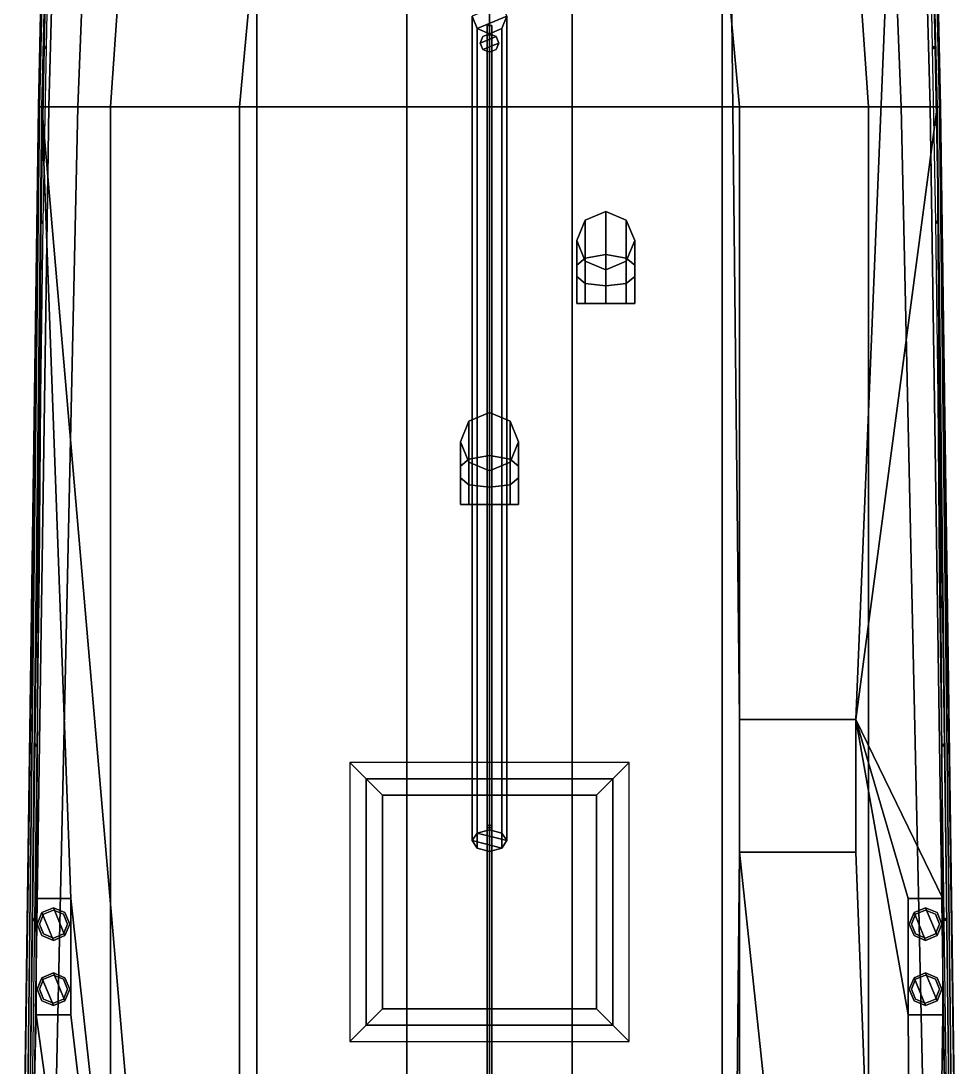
# Model space of a CAD drawing. Header units: millimetres. Extents: x -4 to 4, y -37.4 to 54.3.
# Drawn here: x -4.03 to 4.03, y 3.23 to 12.23 of the extents above; entities that cross this region are included whole.
import ezdxf

# ---------------------------------------------------------------- set-up
doc = ezdxf.new("R2010")
doc.units = ezdxf.units.MM
for name, color, linetype in [('r2', 5, 'Continuous'), ('railing', 6, 'Continuous'), ('superstructure', 3, 'Continuous')]:
    doc.layers.add(name, color=color, linetype=linetype)

msp = doc.modelspace()

# ---------------------------------------------------------------- linework, layer by layer
for points in [[(-3.72, 18.83, 0.61), (-3.71, 18.83), (-3.87, 11.49), (-3.88, 11.49, 0.61)], [(-3.72, 18.83, 1.22), (-3.72, 18.83, 0.61), (-3.88, 11.49, 0.61), (-3.88, 11.49, 1.22)], [(-3.7, 18.83, 1.65), (-3.72, 18.83, 1.22), (-3.88, 11.49, 1.22), (-3.87, 11.49, 1.65)], [(-3.71, 18.83), (-3.59, 18.83, -0.61), (-3.79, 11.49, -0.61), (-3.87, 11.49)], [(-3.67, 18.83, 1.71), (-3.7, 18.83, 1.65), (-3.87, 11.49, 1.65), (-3.85, 11.49, 1.71)], [(-3.59, 18.83, -0.61), (-3.25, 18.83, -1.23), (-3.54, 11.49, -1.23), (-3.79, 11.49, -0.61)], [(-3.25, 18.83, -1.23), (-2.75, 18.83, -1.58), (-3.26, 11.49, -1.58), (-3.54, 11.49, -1.23)], [(-2.75, 18.83, -1.58), (-1.47, 18.83, -2.05), (-2.15, 11.49, -2.05), (-3.26, 11.49, -1.58)], [(-1.47, 18.83, -2.05), (-0.71, 18.83, -2.23), (-0.71, 11.49, -2.42), (-2.15, 11.49, -2.05)], [(-0.71, 18.83, -2.23), (0, 18.83, -2.38), (0, 11.49, -2.62), (-0.71, 11.49, -2.42)], [(0, 11.49, -2.62), (0, 18.83, -2.38), (0.71, 18.83, -2.23), (0.71, 11.49, -2.42)], [(0.71, 11.49, -2.42), (0.71, 18.83, -2.23), (1.47, 18.83, -2.05), (2.15, 11.49, -2.05)], [(2.15, 11.49, -2.05), (1.47, 18.83, -2.05), (2.75, 18.83, -1.58), (3.26, 11.49, -1.58)], [(3.26, 11.49, -1.58), (2.75, 18.83, -1.58), (3.25, 18.83, -1.23), (3.54, 11.49, -1.23)], [(3.54, 11.49, -1.23), (3.25, 18.83, -1.23), (3.59, 18.83, -0.61), (3.79, 11.49, -0.61)], [(3.79, 11.49, -0.61), (3.59, 18.83, -0.61), (3.71, 18.83), (3.87, 11.49)], [(3.87, 11.49, 1.65), (3.7, 18.83, 1.65), (3.67, 18.83, 1.71), (3.85, 11.49, 1.71)], [(3.88, 11.49, 1.22), (3.72, 18.83, 1.22), (3.7, 18.83, 1.65), (3.87, 11.49, 1.65)], [(3.87, 11.49), (3.71, 18.83), (3.72, 18.83, 0.61), (3.88, 11.49, 0.61)], [(3.88, 11.49, 0.61), (3.72, 18.83, 0.61), (3.72, 18.83, 1.22), (3.88, 11.49, 1.22)], [(-3.87, 11.49), (-4.03, 0.55), (-4.03, 0.55, 0.61), (-3.88, 11.49, 0.61)], [(-3.79, 11.49, -0.61), (-3.95, 0.55, -0.61), (-4.03, 0.55), (-3.87, 11.49)], [(-3.88, 11.49, 1.22), (-4.03, 0.55, 1.22), (-4, 0.55, 1.65), (-3.87, 11.49, 1.65)], [(-3.88, 11.49, 0.61), (-4.03, 0.55, 0.61), (-4.03, 0.55, 1.22), (-3.88, 11.49, 1.22)], [(-3.87, 11.49, 1.65), (-4, 0.55, 1.65), (-3.98, 0.55, 1.71), (-3.85, 11.49, 1.71)], [(-3.54, 11.49, -1.23), (-3.78, 0.55, -1.23), (-3.95, 0.55, -0.61), (-3.79, 11.49, -0.61)], [(-3.26, 11.49, -1.58), (-3.26, 0.55, -1.82), (-3.78, 0.55, -1.23), (-3.54, 11.49, -1.23)], [(-2.15, 11.49, -2.05), (-2.15, 0.55, -2.23), (-3.26, 0.55, -1.82), (-3.26, 11.49, -1.58)], [(-0.71, 11.49, -2.42), (-0.71, 0.55, -2.49), (-2.15, 0.55, -2.23), (-2.15, 11.49, -2.05)], [(0, 11.49, -2.62), (0, 0.55, -2.62), (-0.71, 0.55, -2.49), (-0.71, 11.49, -2.42)], [(0.71, 0.55, -2.49), (0, 0.55, -2.62), (0, 11.49, -2.62), (0.71, 11.49, -2.42)], [(2.15, 0.55, -2.23), (0.71, 0.55, -2.49), (0.71, 11.49, -2.42), (2.15, 11.49, -2.05)], [(3.26, 0.55, -1.82), (2.15, 0.55, -2.23), (2.15, 11.49, -2.05), (3.26, 11.49, -1.58)], [(3.78, 0.55, -1.23), (3.26, 0.55, -1.82), (3.26, 11.49, -1.58), (3.54, 11.49, -1.23)], [(3.95, 0.55, -0.61), (3.78, 0.55, -1.23), (3.54, 11.49, -1.23), (3.79, 11.49, -0.61)], [(4.03, 0.55), (3.95, 0.55, -0.61), (3.79, 11.49, -0.61), (3.87, 11.49)], [(3.98, 0.55, 1.71), (4, 0.55, 1.65), (3.87, 11.49, 1.65), (3.85, 11.49, 1.71)], [(4.03, 0.55, 0.61), (4.03, 0.55), (3.87, 11.49), (3.88, 11.49, 0.61)], [(4, 0.55, 1.65), (4.03, 0.55, 1.22), (3.88, 11.49, 1.22), (3.87, 11.49, 1.65)], [(4.03, 0.55, 1.22), (4.03, 0.55, 0.61), (3.88, 11.49, 0.61), (3.88, 11.49, 1.22)], [(2.15, 6.22, 1.71), (2.15, 5.08, 1.71), (2.15, 5.08, 1.74), (2.15, 6.22, 1.74)], [(3.15, 6.22, 1.74), (3.15, 6.22, 1.71), (2.15, 6.22, 1.71), (2.15, 6.22, 1.74)], [(2.15, 6.22, 1.74), (2.15, 5.08, 1.74), (3.15, 5.08, 1.74), (3.15, 6.22, 1.74)], [(3.15, 5.08, 1.74), (3.15, 5.08, 1.71), (3.15, 6.22, 1.71), (3.15, 6.22, 1.74)], [(2.15, 5.08, 1.74), (2.15, 5.08, 1.71), (3.15, 5.08, 1.71), (3.15, 5.08, 1.74)], [(-3.9, 4.68, 1.83), (-3.9, 3.68, 1.83), (-3.6, 3.68, 1.83), (-3.6, 4.68, 1.83)], [(-3.6, 4.68, 1.71), (-3.6, 3.68, 1.71), (-3.9, 3.68, 1.71), (-3.9, 4.68, 1.71)], [(-3.6, 4.68, 1.83), (-3.6, 4.68, 1.71), (-3.9, 4.68, 1.71), (-3.9, 4.68, 1.83)], [(-3.9, 4.68, 1.71), (-3.9, 3.68, 1.71), (-3.9, 3.68, 1.83), (-3.9, 4.68, 1.83)], [(-3.6, 3.68, 1.83), (-3.6, 3.68, 1.71), (-3.6, 4.68, 1.71), (-3.6, 4.68, 1.83)], [(3.6, 4.68, 1.71), (3.6, 3.68, 1.71), (3.6, 3.68, 1.83), (3.6, 4.68, 1.83)], [(3.9, 4.68, 1.83), (3.9, 4.68, 1.71), (3.6, 4.68, 1.71), (3.6, 4.68, 1.83)], [(3.9, 4.68, 1.71), (3.9, 3.68, 1.71), (3.6, 3.68, 1.71), (3.6, 4.68, 1.71)], [(3.6, 4.68, 1.83), (3.6, 3.68, 1.83), (3.9, 3.68, 1.83), (3.9, 4.68, 1.83)], [(3.9, 3.68, 1.83), (3.9, 3.68, 1.71), (3.9, 4.68, 1.71), (3.9, 4.68, 1.83)], [(-3.651, 4.361, 2.24), (-3.75, 4.6, 2.24), (-3.849, 4.559, 2.24), (-3.75, 4.32, 2.24)], [(-3.75, 4.6, 2.2), (-3.849, 4.559, 2.2), (-3.849, 4.559, 2.24), (-3.75, 4.6, 2.24)], [(-3.61, 4.46, 2.24), (-3.651, 4.559, 2.24), (-3.75, 4.6, 2.24), (-3.651, 4.361, 2.24)], [(-3.651, 4.559, 2.2), (-3.75, 4.6, 2.2), (-3.75, 4.6, 2.24), (-3.651, 4.559, 2.24)], [(3.849, 4.361, 2.24), (3.75, 4.6, 2.24), (3.651, 4.559, 2.24), (3.75, 4.32, 2.24)], [(3.75, 4.6, 2.2), (3.651, 4.559, 2.2), (3.651, 4.559, 2.24), (3.75, 4.6, 2.24)], [(3.89, 4.46, 2.24), (3.849, 4.559, 2.24), (3.75, 4.6, 2.24), (3.849, 4.361, 2.24)], [(3.849, 4.559, 2.2), (3.75, 4.6, 2.2), (3.75, 4.6, 2.24), (3.849, 4.559, 2.24)], [(-3.75, 4.32, 2.24), (-3.849, 4.559, 2.24), (-3.89, 4.46, 2.24), (-3.849, 4.361, 2.24)], [(-3.849, 4.559, 2.2), (-3.89, 4.46, 2.2), (-3.89, 4.46, 2.24), (-3.849, 4.559, 2.24)], [(-3.8349, 4.5449, 1.83), (-3.87, 4.46, 1.83), (-3.87, 4.46, 2.2), (-3.8349, 4.5449, 2.2)], [(-3.75, 4.58, 1.83), (-3.8349, 4.5449, 1.83), (-3.8349, 4.5449, 2.2), (-3.75, 4.58, 2.2)], [(-3.6651, 4.5449, 1.83), (-3.75, 4.58, 1.83), (-3.75, 4.58, 2.2), (-3.6651, 4.5449, 2.2)], [(-3.63, 4.46, 1.83), (-3.6651, 4.5449, 1.83), (-3.6651, 4.5449, 2.2), (-3.63, 4.46, 2.2)], [(-3.61, 4.46, 2.2), (-3.651, 4.559, 2.2), (-3.651, 4.559, 2.24), (-3.61, 4.46, 2.24)], [(3.75, 4.32, 2.24), (3.651, 4.559, 2.24), (3.61, 4.46, 2.24), (3.651, 4.361, 2.24)], [(3.651, 4.559, 2.2), (3.61, 4.46, 2.2), (3.61, 4.46, 2.24), (3.651, 4.559, 2.24)], [(3.6651, 4.5449, 1.83), (3.63, 4.46, 1.83), (3.63, 4.46, 2.2), (3.6651, 4.5449, 2.2)], [(3.75, 4.58, 1.83), (3.6651, 4.5449, 1.83), (3.6651, 4.5449, 2.2), (3.75, 4.58, 2.2)], [(3.8349, 4.5449, 1.83), (3.75, 4.58, 1.83), (3.75, 4.58, 2.2), (3.8349, 4.5449, 2.2)], [(3.87, 4.46, 1.83), (3.8349, 4.5449, 1.83), (3.8349, 4.5449, 2.2), (3.87, 4.46, 2.2)], [(3.89, 4.46, 2.2), (3.849, 4.559, 2.2), (3.849, 4.559, 2.24), (3.89, 4.46, 2.24)], [(-3.89, 4.46, 2.2), (-3.849, 4.361, 2.2), (-3.849, 4.361, 2.24), (-3.89, 4.46, 2.24)], [(-3.87, 4.46, 1.83), (-3.8349, 4.3751, 1.83), (-3.8349, 4.3751, 2.2), (-3.87, 4.46, 2.2)], [(-3.6651, 4.3751, 1.83), (-3.63, 4.46, 1.83), (-3.63, 4.46, 2.2), (-3.6651, 4.3751, 2.2)], [(-3.651, 4.361, 2.2), (-3.61, 4.46, 2.2), (-3.61, 4.46, 2.24), (-3.651, 4.361, 2.24)], [(3.61, 4.46, 2.2), (3.651, 4.361, 2.2), (3.651, 4.361, 2.24), (3.61, 4.46, 2.24)], [(3.63, 4.46, 1.83), (3.6651, 4.3751, 1.83), (3.6651, 4.3751, 2.2), (3.63, 4.46, 2.2)], [(3.8349, 4.3751, 1.83), (3.87, 4.46, 1.83), (3.87, 4.46, 2.2), (3.8349, 4.3751, 2.2)], [(3.849, 4.361, 2.2), (3.89, 4.46, 2.2), (3.89, 4.46, 2.24), (3.849, 4.361, 2.24)], [(-3.849, 4.361, 2.2), (-3.75, 4.32, 2.2), (-3.75, 4.32, 2.24), (-3.849, 4.361, 2.24)], [(-3.8349, 4.3751, 1.83), (-3.75, 4.34, 1.83), (-3.75, 4.34, 2.2), (-3.8349, 4.3751, 2.2)], [(-3.75, 4.34, 1.83), (-3.6651, 4.3751, 1.83), (-3.6651, 4.3751, 2.2), (-3.75, 4.34, 2.2)], [(-3.75, 4.32, 2.2), (-3.651, 4.361, 2.2), (-3.651, 4.361, 2.24), (-3.75, 4.32, 2.24)], [(3.651, 4.361, 2.2), (3.75, 4.32, 2.2), (3.75, 4.32, 2.24), (3.651, 4.361, 2.24)], [(3.6651, 4.3751, 1.83), (3.75, 4.34, 1.83), (3.75, 4.34, 2.2), (3.6651, 4.3751, 2.2)], [(3.75, 4.34, 1.83), (3.8349, 4.3751, 1.83), (3.8349, 4.3751, 2.2), (3.75, 4.34, 2.2)], [(3.75, 4.32, 2.2), (3.849, 4.361, 2.2), (3.849, 4.361, 2.24), (3.75, 4.32, 2.24)], [(-3.849, 3.999, 2.2), (-3.89, 3.9, 2.2), (-3.89, 3.9, 2.24), (-3.849, 3.999, 2.24)], [(-3.75, 3.76, 2.24), (-3.849, 3.999, 2.24), (-3.89, 3.9, 2.24), (-3.849, 3.801, 2.24)], [(-3.8349, 3.9849, 1.83), (-3.87, 3.9, 1.83), (-3.87, 3.9, 2.2), (-3.8349, 3.9849, 2.2)], [(-3.75, 4.04, 2.2), (-3.849, 3.999, 2.2), (-3.849, 3.999, 2.24), (-3.75, 4.04, 2.24)], [(-3.651, 3.801, 2.24), (-3.75, 4.04, 2.24), (-3.849, 3.999, 2.24), (-3.75, 3.76, 2.24)], [(-3.75, 4.02, 1.83), (-3.8349, 3.9849, 1.83), (-3.8349, 3.9849, 2.2), (-3.75, 4.02, 2.2)], [(-3.651, 3.999, 2.2), (-3.75, 4.04, 2.2), (-3.75, 4.04, 2.24), (-3.651, 3.999, 2.24)], [(-3.61, 3.9, 2.24), (-3.651, 3.999, 2.24), (-3.75, 4.04, 2.24), (-3.651, 3.801, 2.24)], [(-3.6651, 3.9849, 1.83), (-3.75, 4.02, 1.83), (-3.75, 4.02, 2.2), (-3.6651, 3.9849, 2.2)], [(-3.63, 3.9, 1.83), (-3.6651, 3.9849, 1.83), (-3.6651, 3.9849, 2.2), (-3.63, 3.9, 2.2)], [(-3.61, 3.9, 2.2), (-3.651, 3.999, 2.2), (-3.651, 3.999, 2.24), (-3.61, 3.9, 2.24)], [(3.651, 3.999, 2.2), (3.61, 3.9, 2.2), (3.61, 3.9, 2.24), (3.651, 3.999, 2.24)], [(3.75, 3.76, 2.24), (3.651, 3.999, 2.24), (3.61, 3.9, 2.24), (3.651, 3.801, 2.24)], [(3.6651, 3.9849, 1.83), (3.63, 3.9, 1.83), (3.63, 3.9, 2.2), (3.6651, 3.9849, 2.2)], [(3.75, 4.04, 2.2), (3.651, 3.999, 2.2), (3.651, 3.999, 2.24), (3.75, 4.04, 2.24)], [(3.849, 3.801, 2.24), (3.75, 4.04, 2.24), (3.651, 3.999, 2.24), (3.75, 3.76, 2.24)], [(3.75, 4.02, 1.83), (3.6651, 3.9849, 1.83), (3.6651, 3.9849, 2.2), (3.75, 4.02, 2.2)], [(3.849, 3.999, 2.2), (3.75, 4.04, 2.2), (3.75, 4.04, 2.24), (3.849, 3.999, 2.24)], [(3.89, 3.9, 2.24), (3.849, 3.999, 2.24), (3.75, 4.04, 2.24), (3.849, 3.801, 2.24)], [(3.8349, 3.9849, 1.83), (3.75, 4.02, 1.83), (3.75, 4.02, 2.2), (3.8349, 3.9849, 2.2)], [(3.87, 3.9, 1.83), (3.8349, 3.9849, 1.83), (3.8349, 3.9849, 2.2), (3.87, 3.9, 2.2)], [(3.89, 3.9, 2.2), (3.849, 3.999, 2.2), (3.849, 3.999, 2.24), (3.89, 3.9, 2.24)], [(-3.89, 3.9, 2.2), (-3.849, 3.801, 2.2), (-3.849, 3.801, 2.24), (-3.89, 3.9, 2.24)], [(-3.87, 3.9, 1.83), (-3.8349, 3.8151, 1.83), (-3.8349, 3.8151, 2.2), (-3.87, 3.9, 2.2)], [(-3.6651, 3.8151, 1.83), (-3.63, 3.9, 1.83), (-3.63, 3.9, 2.2), (-3.6651, 3.8151, 2.2)], [(-3.651, 3.801, 2.2), (-3.61, 3.9, 2.2), (-3.61, 3.9, 2.24), (-3.651, 3.801, 2.24)], [(3.61, 3.9, 2.2), (3.651, 3.801, 2.2), (3.651, 3.801, 2.24), (3.61, 3.9, 2.24)], [(3.63, 3.9, 1.83), (3.6651, 3.8151, 1.83), (3.6651, 3.8151, 2.2), (3.63, 3.9, 2.2)], [(3.8349, 3.8151, 1.83), (3.87, 3.9, 1.83), (3.87, 3.9, 2.2), (3.8349, 3.8151, 2.2)], [(3.849, 3.801, 2.2), (3.89, 3.9, 2.2), (3.89, 3.9, 2.24), (3.849, 3.801, 2.24)], [(-3.849, 3.801, 2.2), (-3.75, 3.76, 2.2), (-3.75, 3.76, 2.24), (-3.849, 3.801, 2.24)], [(-3.8349, 3.8151, 1.83), (-3.75, 3.78, 1.83), (-3.75, 3.78, 2.2), (-3.8349, 3.8151, 2.2)], [(-3.75, 3.78, 1.83), (-3.6651, 3.8151, 1.83), (-3.6651, 3.8151, 2.2), (-3.75, 3.78, 2.2)], [(-3.75, 3.76, 2.2), (-3.651, 3.801, 2.2), (-3.651, 3.801, 2.24), (-3.75, 3.76, 2.24)], [(3.651, 3.801, 2.2), (3.75, 3.76, 2.2), (3.75, 3.76, 2.24), (3.651, 3.801, 2.24)], [(3.6651, 3.8151, 1.83), (3.75, 3.78, 1.83), (3.75, 3.78, 2.2), (3.6651, 3.8151, 2.2)], [(3.75, 3.78, 1.83), (3.8349, 3.8151, 1.83), (3.8349, 3.8151, 2.2), (3.75, 3.78, 2.2)], [(3.75, 3.76, 2.2), (3.849, 3.801, 2.2), (3.849, 3.801, 2.24), (3.75, 3.76, 2.24)], [(-3.9, 3.68, 1.83), (-3.9, 3.68, 1.71), (-3.6, 3.68, 1.71), (-3.6, 3.68, 1.83)], [(3.6, 3.68, 1.83), (3.6, 3.68, 1.71), (3.9, 3.68, 1.71), (3.9, 3.68, 1.83)]]:
    msp.add_3dface(points)
at = {"layer": 'r2'}
for points in [[(3.81, 12, 2.21), (3.78, 13.51, 2.21), (3.8, 13.51, 2.21), (3.83, 12, 2.21)], [(3.81, 12, 2.71), (3.78, 13.51, 2.71), (3.8, 13.51, 2.71), (3.83, 12, 2.71)], [(3.81, 12, 1.71), (3.82, 12.01, 1.71), (3.82, 12.01, 2.71), (3.81, 12, 2.71)], [(3.82, 11.99, 1.71), (3.81, 12, 1.71), (3.81, 12, 2.71), (3.82, 11.99, 2.71)], [(3.84, 10.5, 2.21), (3.81, 12, 2.21), (3.83, 12, 2.21), (3.86, 10.5, 2.21)], [(3.84, 10.5, 2.71), (3.81, 12, 2.71), (3.83, 12, 2.71), (3.86, 10.5, 2.71)], [(3.82, 12.01, 1.71), (3.83, 12, 1.71), (3.83, 12, 2.71), (3.82, 12.01, 2.71)], [(3.83, 12, 1.71), (3.82, 11.99, 1.71), (3.82, 11.99, 2.71), (3.83, 12, 2.71)], [(3.84, 10.5, 1.71), (3.85, 10.51, 1.71), (3.85, 10.51, 2.71), (3.84, 10.5, 2.71)], [(3.85, 10.49, 1.71), (3.84, 10.5, 1.71), (3.84, 10.5, 2.71), (3.85, 10.49, 2.71)], [(3.86, 9, 2.21), (3.84, 10.5, 2.21), (3.86, 10.5, 2.21), (3.88, 9, 2.21)], [(3.86, 9, 2.71), (3.84, 10.5, 2.71), (3.86, 10.5, 2.71), (3.88, 9, 2.71)], [(3.85, 10.51, 1.71), (3.86, 10.5, 1.71), (3.86, 10.5, 2.71), (3.85, 10.51, 2.71)], [(3.86, 10.5, 1.71), (3.85, 10.49, 1.71), (3.85, 10.49, 2.71), (3.86, 10.5, 2.71)], [(3.86, 9, 1.71), (3.87, 9.01, 1.71), (3.87, 9.01, 2.71), (3.86, 9, 2.71)], [(3.87, 9.01, 1.71), (3.88, 9, 1.71), (3.88, 9, 2.71), (3.87, 9.01, 2.71)], [(3.87, 8.99, 1.71), (3.86, 9, 1.71), (3.86, 9, 2.71), (3.87, 8.99, 2.71)], [(3.87, 7.5, 2.21), (3.86, 9, 2.21), (3.88, 9, 2.21), (3.89, 7.5, 2.21)], [(3.87, 7.5, 2.71), (3.86, 9, 2.71), (3.88, 9, 2.71), (3.89, 7.5, 2.71)], [(3.88, 9, 1.71), (3.87, 8.99, 1.71), (3.87, 8.99, 2.71), (3.88, 9, 2.71)], [(3.87, 7.5, 1.71), (3.88, 7.51, 1.71), (3.88, 7.51, 2.71), (3.87, 7.5, 2.71)], [(3.88, 7.49, 1.71), (3.87, 7.5, 1.71), (3.87, 7.5, 2.71), (3.88, 7.49, 2.71)], [(3.89, 6, 2.21), (3.87, 7.5, 2.21), (3.89, 7.5, 2.21), (3.91, 6, 2.21)], [(3.89, 6, 2.71), (3.87, 7.5, 2.71), (3.89, 7.5, 2.71), (3.91, 6, 2.71)], [(3.88, 7.51, 1.71), (3.89, 7.5, 1.71), (3.89, 7.5, 2.71), (3.88, 7.51, 2.71)], [(3.89, 7.5, 1.71), (3.88, 7.49, 1.71), (3.88, 7.49, 2.71), (3.89, 7.5, 2.71)], [(3.89, 6, 1.71), (3.9, 6.01, 1.71), (3.9, 6.01, 2.71), (3.89, 6, 2.71)], [(3.9, 5.99, 1.71), (3.89, 6, 1.71), (3.89, 6, 2.71), (3.9, 5.99, 2.71)], [(3.91, 4.5, 2.21), (3.89, 6, 2.21), (3.91, 6, 2.21), (3.93, 4.5, 2.21)], [(3.91, 4.5, 2.71), (3.89, 6, 2.71), (3.91, 6, 2.71), (3.93, 4.5, 2.71)], [(3.9, 6.01, 1.71), (3.91, 6, 1.71), (3.91, 6, 2.71), (3.9, 6.01, 2.71)], [(3.91, 6, 1.71), (3.9, 5.99, 1.71), (3.9, 5.99, 2.71), (3.91, 6, 2.71)], [(3.91, 4.5, 1.71), (3.92, 4.51, 1.71), (3.92, 4.51, 2.71), (3.91, 4.5, 2.71)], [(3.92, 4.51, 1.71), (3.93, 4.5, 1.71), (3.93, 4.5, 2.71), (3.92, 4.51, 2.71)], [(3.92, 4.49, 1.71), (3.91, 4.5, 1.71), (3.91, 4.5, 2.71), (3.92, 4.49, 2.71)], [(3.93, 3, 2.21), (3.91, 4.5, 2.21), (3.93, 4.5, 2.21), (3.95, 3, 2.21)], [(3.93, 3, 2.71), (3.91, 4.5, 2.71), (3.93, 4.5, 2.71), (3.95, 3, 2.71)], [(3.93, 4.5, 1.71), (3.92, 4.49, 1.71), (3.92, 4.49, 2.71), (3.93, 4.5, 2.71)]]:
    msp.add_3dface(points, dxfattribs=at)
at = {"layer": 'railing'}
for points in [[(-3.81, 12, 2.71), (-3.78, 13.51, 2.71), (-3.8, 13.51, 2.71), (-3.83, 12, 2.71)], [(-3.81, 12, 2.21), (-3.78, 13.51, 2.21), (-3.8, 13.51, 2.21), (-3.83, 12, 2.21)], [(-3.84, 10.5, 2.71), (-3.81, 12, 2.71), (-3.83, 12, 2.71), (-3.86, 10.5, 2.71)], [(-3.84, 10.5, 2.21), (-3.81, 12, 2.21), (-3.83, 12, 2.21), (-3.86, 10.5, 2.21)], [(-3.82, 12.01, 1.71), (-3.83, 12, 1.71), (-3.83, 12, 2.71), (-3.82, 12.01, 2.71)], [(-3.83, 12, 1.71), (-3.82, 11.99, 1.71), (-3.82, 11.99, 2.71), (-3.83, 12, 2.71)], [(-3.81, 12, 1.71), (-3.82, 12.01, 1.71), (-3.82, 12.01, 2.71), (-3.81, 12, 2.71)], [(-3.82, 11.99, 1.71), (-3.81, 12, 1.71), (-3.81, 12, 2.71), (-3.82, 11.99, 2.71)], [(-3.86, 9, 2.71), (-3.84, 10.5, 2.71), (-3.86, 10.5, 2.71), (-3.88, 9, 2.71)], [(-3.86, 9, 2.21), (-3.84, 10.5, 2.21), (-3.86, 10.5, 2.21), (-3.88, 9, 2.21)], [(-3.85, 10.51, 1.71), (-3.86, 10.5, 1.71), (-3.86, 10.5, 2.71), (-3.85, 10.51, 2.71)], [(-3.86, 10.5, 1.71), (-3.85, 10.49, 1.71), (-3.85, 10.49, 2.71), (-3.86, 10.5, 2.71)], [(-3.84, 10.5, 1.71), (-3.85, 10.51, 1.71), (-3.85, 10.51, 2.71), (-3.84, 10.5, 2.71)], [(-3.85, 10.49, 1.71), (-3.84, 10.5, 1.71), (-3.84, 10.5, 2.71), (-3.85, 10.49, 2.71)], [(-3.87, 9.01, 1.71), (-3.88, 9, 1.71), (-3.88, 9, 2.71), (-3.87, 9.01, 2.71)], [(-3.88, 9, 1.71), (-3.87, 8.99, 1.71), (-3.87, 8.99, 2.71), (-3.88, 9, 2.71)], [(-3.86, 9, 1.71), (-3.87, 9.01, 1.71), (-3.87, 9.01, 2.71), (-3.86, 9, 2.71)], [(-3.87, 8.99, 1.71), (-3.86, 9, 1.71), (-3.86, 9, 2.71), (-3.87, 8.99, 2.71)], [(-3.87, 7.5, 2.71), (-3.86, 9, 2.71), (-3.88, 9, 2.71), (-3.89, 7.5, 2.71)], [(-3.87, 7.5, 2.21), (-3.86, 9, 2.21), (-3.88, 9, 2.21), (-3.89, 7.5, 2.21)], [(-3.89, 6, 2.71), (-3.87, 7.5, 2.71), (-3.89, 7.5, 2.71), (-3.91, 6, 2.71)], [(-3.89, 6, 2.21), (-3.87, 7.5, 2.21), (-3.89, 7.5, 2.21), (-3.91, 6, 2.21)], [(-3.88, 7.51, 1.71), (-3.89, 7.5, 1.71), (-3.89, 7.5, 2.71), (-3.88, 7.51, 2.71)], [(-3.89, 7.5, 1.71), (-3.88, 7.49, 1.71), (-3.88, 7.49, 2.71), (-3.89, 7.5, 2.71)], [(-3.87, 7.5, 1.71), (-3.88, 7.51, 1.71), (-3.88, 7.51, 2.71), (-3.87, 7.5, 2.71)], [(-3.88, 7.49, 1.71), (-3.87, 7.5, 1.71), (-3.87, 7.5, 2.71), (-3.88, 7.49, 2.71)], [(-3.91, 4.5, 2.71), (-3.89, 6, 2.71), (-3.91, 6, 2.71), (-3.93, 4.5, 2.71)], [(-3.91, 4.5, 2.21), (-3.89, 6, 2.21), (-3.91, 6, 2.21), (-3.93, 4.5, 2.21)], [(-3.9, 6.01, 1.71), (-3.91, 6, 1.71), (-3.91, 6, 2.71), (-3.9, 6.01, 2.71)], [(-3.91, 6, 1.71), (-3.9, 5.99, 1.71), (-3.9, 5.99, 2.71), (-3.91, 6, 2.71)], [(-3.89, 6, 1.71), (-3.9, 6.01, 1.71), (-3.9, 6.01, 2.71), (-3.89, 6, 2.71)], [(-3.9, 5.99, 1.71), (-3.89, 6, 1.71), (-3.89, 6, 2.71), (-3.9, 5.99, 2.71)], [(-3.92, 4.51, 1.71), (-3.93, 4.5, 1.71), (-3.93, 4.5, 2.71), (-3.92, 4.51, 2.71)], [(-3.93, 4.5, 1.71), (-3.92, 4.49, 1.71), (-3.92, 4.49, 2.71), (-3.93, 4.5, 2.71)], [(-3.91, 4.5, 1.71), (-3.92, 4.51, 1.71), (-3.92, 4.51, 2.71), (-3.91, 4.5, 2.71)], [(-3.92, 4.49, 1.71), (-3.91, 4.5, 1.71), (-3.91, 4.5, 2.71), (-3.92, 4.49, 2.71)], [(-3.93, 3, 2.71), (-3.91, 4.5, 2.71), (-3.93, 4.5, 2.71), (-3.95, 3, 2.71)], [(-3.93, 3, 2.21), (-3.91, 4.5, 2.21), (-3.93, 4.5, 2.21), (-3.95, 3, 2.21)]]:
    msp.add_3dface(points, dxfattribs=at)
at = {"layer": 'superstructure'}
for points in [[(-3.67, 18.83, 1.71), (-3.85, 11.49, 1.71), (-2, -9.98, 1.71), (-2, 19.88, 1.71)], [(-2, 19.88, 1.71), (-2, -9.98, 1.71), (-2, -9.98, 2.81), (-2, 19.88, 2.81)], [(-2, 19.88, 2.81), (-2, -9.98, 2.81), (2, -9.98, 2.81), (2, 19.88, 2.81)], [(2, -9.98, 2.81), (2, -9.98, 1.71), (2, 19.88, 1.71), (2, 19.88, 2.81)], [(2.15, 6.22, 1.71), (3.15, 6.22, 1.71), (3.67, 18.83, 1.71), (2, 19.88, 1.71)], [(2, -9.98, 1.71), (2.15, 5.08, 1.71), (2.15, 6.22, 1.71), (2, 19.88, 1.71)], [(3.15, 6.22, 1.71), (3.85, 11.49, 1.71), (3.67, 18.83, 1.71), (3.15, 6.22, 1.71)], [(0.1061, 12.3761, 13.74), (-0.15, 12.27, 13.74), (-0.1061, 12.1639, 13.74), (0.15, 12.27, 13.74)], [(-0.15, 12.27, 2.81), (-0.1061, 12.1639, 2.81), (-0.1061, 12.1639, 13.74), (-0.15, 12.27, 13.74)], [(-0.1061, 12.1639, 3.6875), (-0.15, 12.27, 3.47), (-0.15, 5.1779, 9.011), (-0.1061, 5.2432, 9.0945)], [(-0.15, 12.27, 3.47), (-0.1061, 12.1639, 3.4183), (-0.1061, 5.1126, 8.9274), (-0.15, 5.1779, 9.011)], [(0.15, 12.27, 13.74), (-0.1061, 12.1639, 13.74), (0, 12.12, 13.74), (0.1061, 12.1639, 13.74)], [(0.1061, 12.1639, 2.81), (0.15, 12.27, 2.81), (0.15, 12.27, 13.74), (0.1061, 12.1639, 13.74)], [(0.15, 12.27, 3.47), (0.1061, 12.1639, 3.6875), (0.1061, 5.2432, 9.0945), (0.15, 5.1779, 9.011)], [(0.1061, 12.1639, 3.4183), (0.15, 12.27, 3.47), (0.15, 5.1779, 9.011), (0.1061, 5.1126, 8.9274)], [(-0.1061, 12.1639, 2.81), (0, 12.12, 2.81), (0, 12.12, 13.74), (-0.1061, 12.1639, 13.74)], [(0, 12.12, 3.7775), (-0.1061, 12.1639, 3.6875), (-0.1061, 5.2432, 9.0945), (0, 5.2703, 9.1292)], [(-0.1061, 12.1639, 3.4183), (0, 12.12, 3.3968), (0, 5.0856, 8.8928), (-0.1061, 5.1126, 8.9274)], [(0, 5.32, 8.99), (-0.02, 5.3, 8.99), (-0.02, 12.19, 12.72), (0, 12.19, 12.7)], [(-0.02, 5.3, 8.99), (0, 5.28, 8.99), (0, 12.19, 12.74), (-0.02, 12.19, 12.72)], [(0.02, 5.3, 8.99), (0, 5.32, 8.99), (0, 12.19, 12.7), (0.02, 12.19, 12.72)], [(0, 5.28, 8.99), (0.02, 5.3, 8.99), (0.02, 12.19, 12.72), (0, 12.19, 12.74)], [(0, 12.12, 2.81), (0.1061, 12.1639, 2.81), (0.1061, 12.1639, 13.74), (0, 12.12, 13.74)], [(0.1061, 12.1639, 3.6875), (0, 12.12, 3.7775), (0, 5.2703, 9.1292), (0.1061, 5.2432, 9.0945)], [(0, 12.12, 3.3968), (0.1061, 12.1639, 3.4183), (0.1061, 5.1126, 8.9274), (0, 5.0856, 8.8928)], [(0, 12.12, 15.44), (-0.0566, 12.0966, 15.44), (-0.08, 12.04, 15.44), (0.0566, 12.0966, 15.44)], [(-0.0566, 12.0966, 12.25), (-0.08, 12.04, 12.25), (-0.08, 12.04, 15.44), (-0.0566, 12.0966, 15.44)], [(0.0566, 12.0966, 15.44), (-0.08, 12.04, 15.44), (-0.0566, 11.9834, 15.44), (0.08, 12.04, 15.44)], [(0, 12.12, 12.25), (-0.0566, 12.0966, 12.25), (-0.0566, 12.0966, 15.44), (0, 12.12, 15.44)], [(0, -16.62, 21.45), (-0.02, -16.64, 21.47), (-0.02, 12.11, 13.62), (0, 12.11, 13.6)], [(-0.02, -16.64, 21.47), (0, -16.66, 21.49), (0, 12.11, 13.64), (-0.02, 12.11, 13.62)], [(0.0566, 12.0966, 12.25), (0, 12.12, 12.25), (0, 12.12, 15.44), (0.0566, 12.0966, 15.44)], [(0.02, -16.64, 21.47), (0, -16.62, 21.45), (0, 12.11, 13.6), (0.02, 12.11, 13.62)], [(0, -16.66, 21.49), (0.02, -16.64, 21.47), (0.02, 12.11, 13.62), (0, 12.11, 13.64)], [(0.08, 12.04, 12.25), (0.0566, 12.0966, 12.25), (0.0566, 12.0966, 15.44), (0.08, 12.04, 15.44)], [(-0.08, 12.04, 12.25), (-0.0566, 11.9834, 12.25), (-0.0566, 11.9834, 15.44), (-0.08, 12.04, 15.44)], [(0.08, 12.04, 15.44), (-0.0566, 11.9834, 15.44), (0, 11.96, 15.44), (0.0566, 11.9834, 15.44)], [(-0.0566, 11.9834, 12.25), (0, 11.96, 12.25), (0, 11.96, 15.44), (-0.0566, 11.9834, 15.44)], [(0, 11.96, 12.25), (0.0566, 11.9834, 12.25), (0.0566, 11.9834, 15.44), (0, 11.96, 15.44)], [(0.0566, 11.9834, 12.25), (0.08, 12.04, 12.25), (0.08, 12.04, 15.44), (0.0566, 11.9834, 15.44)], [(-3.85, 11.49, 1.71), (-3.98, 0.55, 1.71), (-3.9, 3.68, 1.71), (-3.9, 4.68, 1.71)], [(-3.85, 11.49, 1.71), (-3.9, 4.68, 1.71), (-3.6, 4.68, 1.71), (-3.85, 11.49, 1.71)], [(-3.85, 11.49, 1.71), (-3.6, 4.68, 1.71), (-2, -9.98, 1.71), (-3.85, 11.49, 1.71)], [(3.15, 6.22, 1.71), (3.9, 4.68, 1.71), (3.85, 11.49, 1.71), (3.15, 6.22, 1.71)], [(3.9, 3.68, 1.71), (3.98, 0.55, 1.71), (3.85, 11.49, 1.71), (3.9, 4.68, 1.71)], [(0.8232, 10.19, 4.6068), (1, 10.22, 4.68), (1, 10.59, 4.4), (0.8232, 10.5168, 4.34)], [(1, 10.59, 2.81), (0.8232, 10.5168, 2.81), (0.8232, 10.5168, 4.34), (1, 10.59, 4.4)], [(1, 10.22, 4.68), (1.1768, 10.19, 4.6068), (1.1768, 10.5168, 4.34), (1, 10.59, 4.4)], [(1.1768, 10.5168, 2.81), (1, 10.59, 2.81), (1, 10.59, 4.4), (1.1768, 10.5168, 4.34)], [(0.75, 10.13, 4.43), (0.8232, 10.19, 4.6068), (0.8232, 10.5168, 4.34), (0.75, 10.34, 4.06)], [(0.8232, 10.5168, 2.81), (0.75, 10.34, 2.81), (0.75, 10.34, 4.06), (0.8232, 10.5168, 4.34)], [(1.1768, 10.19, 4.6068), (1.25, 10.13, 4.43), (1.25, 10.34, 4.06), (1.1768, 10.5168, 4.34)], [(1.25, 10.34, 2.81), (1.1768, 10.5168, 2.81), (1.1768, 10.5168, 4.34), (1.25, 10.34, 4.06)], [(0.8232, 9.97, 3.86), (0.75, 10.03, 4.04), (0.75, 10.34, 4.06), (0.8232, 10.1632, 3.79)], [(0.75, 10.03, 4.04), (0.75, 10.13, 4.43), (0.75, 10.34, 4.06)], [(0.75, 10.34, 2.81), (0.8232, 10.1632, 2.81), (0.8232, 10.1632, 3.79), (0.75, 10.34, 4.06)], [(1.25, 10.03, 4.04), (1.1768, 9.97, 3.86), (1.1768, 10.1632, 3.79), (1.25, 10.34, 4.06)], [(1.1768, 10.1632, 2.81), (1.25, 10.34, 2.81), (1.25, 10.34, 4.06), (1.1768, 10.1632, 3.79)], [(1.25, 10.13, 4.43), (1.25, 10.03, 4.04), (1.25, 10.34, 4.06)], [(0.75, 9.8, 4.43), (0.8232, 9.8, 4.6068), (0.8232, 10.19, 4.6068), (0.75, 10.13, 4.43)], [(0.8232, 9.8, 4.6068), (1, 9.8, 4.68), (1, 10.22, 4.68), (0.8232, 10.19, 4.6068)], [(1, 9.8, 4.68), (1.1768, 9.8, 4.6068), (1.1768, 10.19, 4.6068), (1, 10.22, 4.68)], [(1.1768, 9.8, 4.6068), (1.25, 9.8, 4.43), (1.25, 10.13, 4.43), (1.1768, 10.19, 4.6068)], [(0.75, 9.8, 4.04), (0.75, 9.8, 4.43), (0.75, 10.13, 4.43), (0.75, 10.03, 4.04)], [(1, 9.95, 3.79), (0.8232, 9.97, 3.86), (0.8232, 10.1632, 3.79), (1, 10.09, 3.62)], [(0.8232, 10.1632, 2.81), (1, 10.09, 2.81), (1, 10.09, 3.62), (0.8232, 10.1632, 3.79)], [(1.1768, 9.97, 3.86), (1, 9.95, 3.79), (1, 10.09, 3.62), (1.1768, 10.1632, 3.79)], [(1, 10.09, 2.81), (1.1768, 10.1632, 2.81), (1.1768, 10.1632, 3.79), (1, 10.09, 3.62)], [(1.25, 9.8, 4.43), (1.25, 9.8, 4.04), (1.25, 10.03, 4.04), (1.25, 10.13, 4.43)], [(0.8232, 9.8, 3.8632), (0.75, 9.8, 4.04), (0.75, 10.03, 4.04), (0.8232, 9.97, 3.86)], [(1.25, 9.8, 4.04), (1.1768, 9.8, 3.8632), (1.1768, 9.97, 3.86), (1.25, 10.03, 4.04)], [(1, 9.8, 3.79), (0.8232, 9.8, 3.8632), (0.8232, 9.97, 3.86), (1, 9.95, 3.79)], [(1.1768, 9.8, 3.8632), (1, 9.8, 3.79), (1, 9.95, 3.79), (1.1768, 9.97, 3.86)], [(0.8232, 9.8, 3.8632), (1.25, 9.8, 4.04), (1.25, 9.8, 4.43), (0.75, 9.8, 4.04)], [(0.75, 9.8, 4.04), (1.25, 9.8, 4.43), (1.1768, 9.8, 4.6068), (0.75, 9.8, 4.43)], [(0.75, 9.8, 4.43), (1.1768, 9.8, 4.6068), (1, 9.8, 4.68), (0.8232, 9.8, 4.6068)], [(1, 9.8, 3.79), (1.1768, 9.8, 3.8632), (1.25, 9.8, 4.04), (0.8232, 9.8, 3.8632)], [(-0.1768, 8.46, 4.6068), (0, 8.49, 4.68), (0, 8.86, 4.4), (-0.1768, 8.7868, 4.34)], [(0, 8.86, 2.81), (-0.1768, 8.7868, 2.81), (-0.1768, 8.7868, 4.34), (0, 8.86, 4.4)], [(0, 8.49, 4.68), (0.1768, 8.46, 4.6068), (0.1768, 8.7868, 4.34), (0, 8.86, 4.4)], [(0.1768, 8.7868, 2.81), (0, 8.86, 2.81), (0, 8.86, 4.4), (0.1768, 8.7868, 4.34)], [(-0.25, 8.4, 4.43), (-0.1768, 8.46, 4.6068), (-0.1768, 8.7868, 4.34), (-0.25, 8.61, 4.06)], [(-0.1768, 8.7868, 2.81), (-0.25, 8.61, 2.81), (-0.25, 8.61, 4.06), (-0.1768, 8.7868, 4.34)], [(0.1768, 8.46, 4.6068), (0.25, 8.4, 4.43), (0.25, 8.61, 4.06), (0.1768, 8.7868, 4.34)], [(0.25, 8.61, 2.81), (0.1768, 8.7868, 2.81), (0.1768, 8.7868, 4.34), (0.25, 8.61, 4.06)], [(-0.1768, 8.24, 3.86), (-0.25, 8.3, 4.04), (-0.25, 8.61, 4.06), (-0.1768, 8.4332, 3.79)], [(-0.25, 8.3, 4.04), (-0.25, 8.4, 4.43), (-0.25, 8.61, 4.06)], [(-0.25, 8.61, 2.81), (-0.1768, 8.4332, 2.81), (-0.1768, 8.4332, 3.79), (-0.25, 8.61, 4.06)], [(0.25, 8.3, 4.04), (0.1768, 8.24, 3.86), (0.1768, 8.4332, 3.79), (0.25, 8.61, 4.06)], [(0.1768, 8.4332, 2.81), (0.25, 8.61, 2.81), (0.25, 8.61, 4.06), (0.1768, 8.4332, 3.79)], [(0.25, 8.4, 4.43), (0.25, 8.3, 4.04), (0.25, 8.61, 4.06)], [(-0.25, 8.07, 4.43), (-0.1768, 8.07, 4.6068), (-0.1768, 8.46, 4.6068), (-0.25, 8.4, 4.43)], [(-0.1768, 8.07, 4.6068), (0, 8.07, 4.68), (0, 8.49, 4.68), (-0.1768, 8.46, 4.6068)], [(0, 8.07, 4.68), (0.1768, 8.07, 4.6068), (0.1768, 8.46, 4.6068), (0, 8.49, 4.68)], [(0.1768, 8.07, 4.6068), (0.25, 8.07, 4.43), (0.25, 8.4, 4.43), (0.1768, 8.46, 4.6068)], [(-0.25, 8.07, 4.04), (-0.25, 8.07, 4.43), (-0.25, 8.4, 4.43), (-0.25, 8.3, 4.04)], [(0, 8.22, 3.79), (-0.1768, 8.24, 3.86), (-0.1768, 8.4332, 3.79), (0, 8.36, 3.62)], [(-0.1768, 8.4332, 2.81), (0, 8.36, 2.81), (0, 8.36, 3.62), (-0.1768, 8.4332, 3.79)], [(0.1768, 8.24, 3.86), (0, 8.22, 3.79), (0, 8.36, 3.62), (0.1768, 8.4332, 3.79)], [(0, 8.36, 2.81), (0.1768, 8.4332, 2.81), (0.1768, 8.4332, 3.79), (0, 8.36, 3.62)], [(0.25, 8.07, 4.43), (0.25, 8.07, 4.04), (0.25, 8.3, 4.04), (0.25, 8.4, 4.43)], [(-0.1768, 8.07, 3.8632), (-0.25, 8.07, 4.04), (-0.25, 8.3, 4.04), (-0.1768, 8.24, 3.86)], [(0.25, 8.07, 4.04), (0.1768, 8.07, 3.8632), (0.1768, 8.24, 3.86), (0.25, 8.3, 4.04)], [(0, 8.07, 3.79), (-0.1768, 8.07, 3.8632), (-0.1768, 8.24, 3.86), (0, 8.22, 3.79)], [(0.1768, 8.07, 3.8632), (0, 8.07, 3.79), (0, 8.22, 3.79), (0.1768, 8.24, 3.86)], [(-0.25, 8.07, 4.43), (0.1768, 8.07, 4.6068), (0, 8.07, 4.68), (-0.1768, 8.07, 4.6068)], [(-0.25, 8.07, 4.04), (0.25, 8.07, 4.43), (0.1768, 8.07, 4.6068), (-0.25, 8.07, 4.43)], [(-0.1768, 8.07, 3.8632), (0.25, 8.07, 4.04), (0.25, 8.07, 4.43), (-0.25, 8.07, 4.04)], [(0, 8.07, 3.79), (0.1768, 8.07, 3.8632), (0.25, 8.07, 4.04), (-0.1768, 8.07, 3.8632)], [(3.15, 5.08, 1.71), (3.704, -9.35, 1.71), (3.6, 3.68, 1.71), (3.15, 6.22, 1.71)], [(3.15, 6.22, 1.71), (3.6, 3.68, 1.71), (3.6, 4.68, 1.71), (3.15, 6.22, 1.71)], [(3.15, 6.22, 1.71), (3.6, 4.68, 1.71), (3.9, 4.68, 1.71), (3.15, 6.22, 1.71)], [(0.92, 5.57, 3.79), (1.2, 5.85, 3.4), (-1.2, 5.85, 3.4), (-0.92, 5.57, 3.79)], [(-0.92, 5.57, 3.79), (-1.2, 5.85, 3.4), (-1.2, 3.45, 3.4), (-0.92, 3.73, 3.79)], [(0.92, 5.57, 4.18), (1.2, 5.85, 3.79), (-1.2, 5.85, 3.79), (-0.92, 5.57, 4.18)], [(-0.92, 5.57, 4.18), (-1.2, 5.85, 3.79), (-1.2, 3.45, 3.79), (-0.92, 3.73, 4.18)], [(0.92, 5.57, 4.57), (1.2, 5.85, 4.18), (-1.2, 5.85, 4.18), (-0.92, 5.57, 4.57)], [(-0.92, 5.57, 4.57), (-1.2, 5.85, 4.18), (-1.2, 3.45, 4.18), (-0.92, 3.73, 4.57)], [(0.92, 5.57, 4.96), (1.2, 5.85, 4.57), (-1.2, 5.85, 4.57), (-0.92, 5.57, 4.96)], [(-0.92, 5.57, 4.96), (-1.2, 5.85, 4.57), (-1.2, 3.45, 4.57), (-0.92, 3.73, 4.96)], [(0.92, 3.73, 3.79), (1.2, 3.45, 3.4), (1.2, 5.85, 3.4), (0.92, 5.57, 3.79)], [(0.92, 3.73, 4.18), (1.2, 3.45, 3.79), (1.2, 5.85, 3.79), (0.92, 5.57, 4.18)], [(0.92, 3.73, 4.57), (1.2, 3.45, 4.18), (1.2, 5.85, 4.18), (0.92, 5.57, 4.57)], [(0.92, 3.73, 4.96), (1.2, 3.45, 4.57), (1.2, 5.85, 4.57), (0.92, 5.57, 4.96)], [(-1.06, 5.71, 2.81), (-1.06, 3.59, 2.81), (-1.06, 3.59, 3.4), (-1.06, 5.71, 3.4)], [(1.06, 5.71, 3.4), (1.06, 5.71, 2.81), (-1.06, 5.71, 2.81), (-1.06, 5.71, 3.4)], [(1.06, 3.59, 3.4), (1.06, 3.59, 2.81), (1.06, 5.71, 2.81), (1.06, 5.71, 3.4)], [(-0.92, 5.57, 4.96), (-0.92, 3.73, 4.96), (0.92, 3.73, 4.96), (0.92, 5.57, 4.96)], [(-0.1061, 5.2432, 9.0945), (-0.15, 5.1779, 9.011), (0.1061, 5.1126, 8.9274), (0.15, 5.1779, 9.011)], [(0, 5.2703, 9.1292), (-0.1061, 5.2432, 9.0945), (0.15, 5.1779, 9.011), (0.1061, 5.2432, 9.0945)], [(-0.15, 5.1779, 9.011), (-0.1061, 5.1126, 8.9274), (0, 5.0856, 8.8928), (0.1061, 5.1126, 8.9274)], [(2, -9.98, 1.71), (3.684, -9.98, 1.71), (3.684, -9.35, 1.71), (2.15, 5.08, 1.71)], [(3.684, -9.35, 1.71), (3.704, -9.35, 1.71), (3.15, 5.08, 1.71), (2.15, 5.08, 1.71)], [(-3.6, 4.68, 1.71), (-3.6, 3.68, 1.71), (-2, -9.98, 1.71), (-3.6, 4.68, 1.71)], [(-0.92, 3.73, 3.79), (-1.2, 3.45, 3.4), (1.2, 3.45, 3.4), (0.92, 3.73, 3.79)], [(-0.92, 3.73, 4.18), (-1.2, 3.45, 3.79), (1.2, 3.45, 3.79), (0.92, 3.73, 4.18)], [(-0.92, 3.73, 4.57), (-1.2, 3.45, 4.18), (1.2, 3.45, 4.18), (0.92, 3.73, 4.57)], [(-0.92, 3.73, 4.96), (-1.2, 3.45, 4.57), (1.2, 3.45, 4.57), (0.92, 3.73, 4.96)], [(-3.9, 3.68, 1.71), (-3.98, 0.55, 1.71), (-2, -9.98, 1.71), (-3.9, 3.68, 1.71)], [(-3.6, 3.68, 1.71), (-3.9, 3.68, 1.71), (-2, -9.98, 1.71), (-3.6, 3.68, 1.71)], [(3.704, -9.35, 1.71), (3.704, -9.35, 1.71), (3.9, 3.68, 1.71), (3.6, 3.68, 1.71)], [(3.704, -9.35, 1.71), (3.86, -5.53, 1.71), (3.98, 0.55, 1.71), (3.9, 3.68, 1.71)], [(-1.06, 3.59, 3.4), (-1.06, 3.59, 2.81), (1.06, 3.59, 2.81), (1.06, 3.59, 3.4)]]:
    msp.add_3dface(points, dxfattribs=at)

doc.saveas('drawing.dxf')
